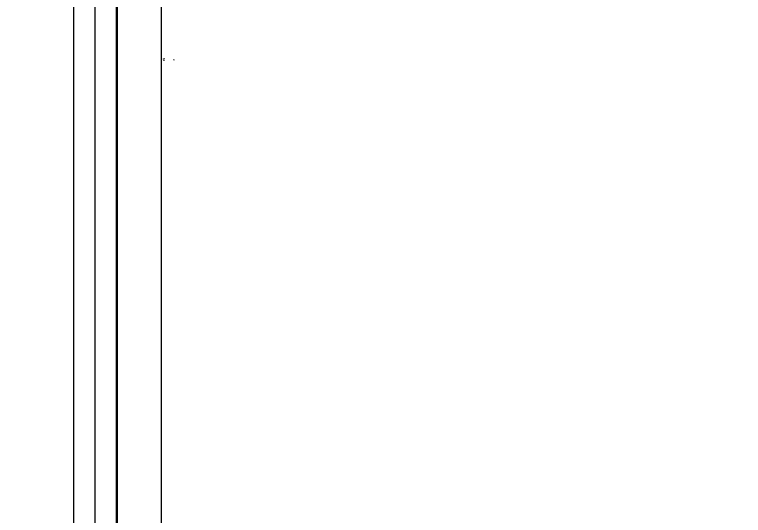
# Model space of a CAD drawing. Header units: metres. Extents: x 1610 to 5629, y 732 to 3974.
# Drawn here: x 1639.398 to 1640.315, y 908.631 to 909.261 of the extents above; entities that cross this region are included whole.
import ezdxf

# ---------------------------------------------------------------- set-up
doc = ezdxf.new("R2010")
doc.units = ezdxf.units.M
doc.header["$MEASUREMENT"] = 0
doc.header["$PDMODE"] = 2
doc.header["$PDSIZE"] = 50
doc.layers.get('0').update_dxf_attribs({"lineweight": 0})
doc.layers.get('Defpoints').update_dxf_attribs({"lineweight": 0})
doc.styles.get("Standard").update_dxf_attribs({"font": 'verdana.ttf', "height": 0.23})
doc.dimstyles.new('STANDARD$0', dxfattribs={"dimtxt": 0.23, "dimasz": 0.1, "dimexe": 2, "dimexo": 2, "dimgap": 0, "dimtad": 0, "dimzin": 0, "dimdsep": 46, "dimtxsty": 'Standard', "dimblk": 'OBLIQUE', "dimcen": -0.0625, "dimse1": 1, "dimse2": 1, "dimclrd": 7, "dimclre": 9, "dimclrt": 7, "dimadec": 0, "dimazin": 0, "dimtfac": 1, "dimtix": 1, "dimtofl": 0, "dimtmove": 2, "dimatfit": 3, "dimldrblk": 'OBLIQUE', "dimfxl": 0, "dimtolj": 1, "dimtzin": 0, "dimarcsym": 0})

# ---------------------------------------------------------------- blocks, each defined once
blk = doc.blocks.new('_Oblique')
at = {"color": 0, "linetype": 'ByBlock', "lineweight": -2}
blk.add_line((-0.5, -0.5), (0.5, 0.5), dxfattribs=at)
blk = doc.blocks.new('*D132')
at = {"color": 7, "lineweight": -2}
for p, q in [((1637.98537, 911.773), (1637.98537, 908.11269)), ((1637.98537, 903.77366), (1637.98537, 907.43397))]:
    blk.add_line(p, q, dxfattribs=at)
at = {"layer": 'Defpoints', "color": 0}
for p in [(1649.46852, 911.773), (1637.98537, 903.77366), (1637.98537, 903.77366)]:
    blk.add_point(p, dxfattribs=at)
at = {"color": 7, "lineweight": -2, "xscale": 0.1, "yscale": 0.1, "zscale": 0.1}
for p, rotation in [((1637.98537, 911.773), 90), ((1637.98537, 903.77366), 270)]:
    blk.add_blockref('_Oblique', p, dxfattribs=dict(at, rotation=rotation))
at = {"color": 7, "insert": (1637.98537, 907.77333), "char_height": 0.23, "attachment_point": 5, "rotation": 90}
blk.add_mtext('\\A1;8.00', dxfattribs=at)
blk = doc.blocks.new('*D133')
at = {"color": 7, "lineweight": -2}
for p, q in [((1638.32284, 911.773), (1638.32284, 907.61339)), ((1638.32284, 902.77366), (1638.32284, 906.93328))]:
    blk.add_line(p, q, dxfattribs=at)
at = {"layer": 'Defpoints', "color": 0}
for p in [(1649.46852, 911.773), (1638.32284, 902.77366), (1649.46852, 902.77366)]:
    blk.add_point(p, dxfattribs=at)
at = {"color": 7, "lineweight": -2, "xscale": 0.1, "yscale": 0.1, "zscale": 0.1}
for p, rotation in [((1638.32284, 911.773), 90), ((1638.32284, 902.77366), 270)]:
    blk.add_blockref('_Oblique', p, dxfattribs=dict(at, rotation=rotation))
at = {"color": 7, "insert": (1638.32284, 907.27333), "char_height": 0.23, "attachment_point": 5, "rotation": 90}
blk.add_mtext('\\A1;9.00', dxfattribs=at)

msp = doc.modelspace()

# ---------------------------------------------------------------- linework, layer by layer
at = {"color": 7}
for p, q in [((1639.58249, 907.44439, -23.30889), (1639.58251, 909.83848, -55.54783)), ((1639.47189, 909.71001, 17.93278), (1639.47189, 907.44439, 2.19118)), ((1639.49875, 909.71001, 17.93274), (1639.49875, 907.44439, 2.19117)), ((1639.5256, 909.71001, 17.9327), (1639.5256, 907.44439, 2.19115)), ((1639.52652, 907.44439, -21.89758), (1639.52654, 909.71001, -50.78496)), ((1639.52672, 909.71001, 17.93928), (1639.52672, 907.44439, 2.19605))]:
    msp.add_line(p, q, dxfattribs=at)
for centre, major_axis, start_param, end_param in [((1639.58485, 909.2049, -12.0836), (0.000071, 0.000071), 0.785398, 2.356194), ((1639.58573, 909.20506, -12.0836), (0.0000473, 0.0000473), 3.926991, 5.497787), ((1639.58589, 909.20532, -12.0836), (0.000071, 0.000071), 0.785398, 2.356194), ((1639.5859, 909.20532, -12.0836), (-0.000071, 0.000071), 3.926991, 5.497787), ((1639.58485, 909.20301, -12.0836), (0.000071, 0.000071), 2.356194, 3.926991), ((1639.58573, 909.20284, -12.0836), (0.0000473, 0.0000473), 5.497787, 7.068584), ((1639.58589, 909.20259, -12.0836), (0.000071, 0.000071), 2.356194, 3.926991), ((1639.5859, 909.20259, -12.0836), (-0.000071, 0.000071), 2.356195, 3.926991), ((1639.59877, 909.20388, -12.0836), (-0.000403, 0.000403), -0.014914, 1.083044)]:
    msp.add_ellipse(centre, major_axis=major_axis, ratio=1, start_param=start_param, end_param=end_param, dxfattribs=at)

# ---------------------------------------------------------------- dimensions: what is measured, and where the dimension line sits
for base, p2, picture, middle in [((1637.98537, 903.77366), (1637.98537, 903.77366), '*D132', (1637.98537, 907.77333)), ((1638.32284, 902.77366), (1649.46852, 902.77366), '*D133', (1638.32284, 907.27333))]:
    dim = msp.add_linear_dim(base=base, p1=(1649.46852, 911.773), p2=p2, angle=90, dimstyle='STANDARD$0')
    dim.commit()
    dim.dimension.update_dxf_attribs({"geometry": picture, "text_midpoint": middle})

doc.saveas('drawing.dxf')
